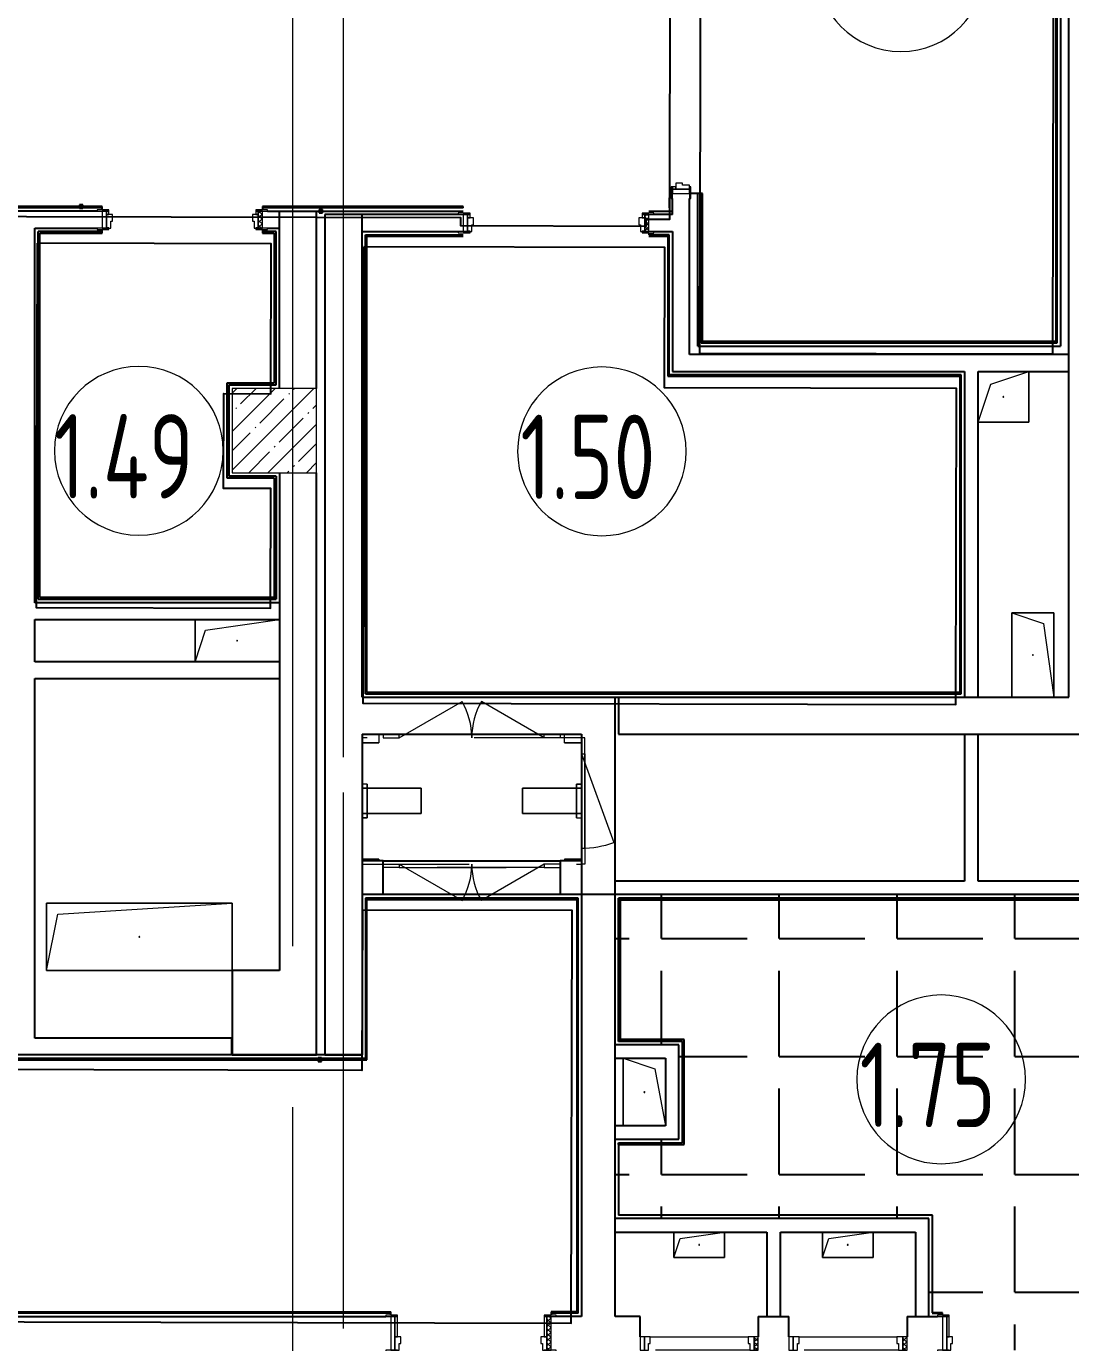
# Model space of a CAD drawing. Header units: millimetres. Extents: x -625 to 415037, y -3642 to 102118.
# Drawn here: x 83045 to 89235, y 13309 to 21109 of the extents above; entities that cross this region are included whole.
import ezdxf

# ---------------------------------------------------------------- set-up
doc = ezdxf.new("R2010")
doc.units = ezdxf.units.MM
for name, pattern in [('Осевая', [6350, 1270, -952.5, 3175, -952.5]), ('Снесенные', [1428.75, 952.5, -476.25]), ('Штрих', [1270, 635, -635])]:
    doc.linetypes.add(name, pattern=pattern)
doc.layers.add('1) плитка  КР1', color=40, linetype='Continuous')
for name, color, linetype, lineweight in [('A-AREA-IDEN', 7, 'Continuous', 9), ('A-DOOR-FRAM-2', 7, 'Continuous', 5), ('A-GENM', 7, 'Continuous', 9), ('A-GENM-2', 7, 'Штрих', 5), ('M-EQPM-3', 7, 'Снесенные', 5), ('S-COLS-1', 7, 'Continuous', 5), ('Оси', 7, 'Continuous', 9), ('Оси-2', 7, 'Осевая', 9)]:
    doc.layers.add(name, color=color, linetype=linetype, lineweight=lineweight)
doc.layers.add('A-DOOR-FRAM-1', color=7, linetype='Continuous', lineweight=5, true_color=0xc0c0c0)
doc.layers.add('M-EQPM-2', color=7, linetype='Штрих', lineweight=5, true_color=0xb2b2b2)
doc.styles.add('СПДС', font='ГОСТ тип А.ttf', dxfattribs={"width": 0.9})
pattern_1 = [(45, (-296.384, 164.685), (-14.1421, 14.1421), []), (135, (-296.384, 164.685), (-14.1421, -14.1421), [])]

# ---------------------------------------------------------------- blocks, each defined once
blk = doc.blocks.new('110_Дверь_СКБ_1Ст_Внутренняя1 - Д-11а _огнестойкость EI 15_-32666892-Объем проектирования 1 этажа')
at = {"layer": 'A-DOOR-FRAM-2'}
h = blk.add_hatch(dxfattribs=at)
h.set_pattern_fill('FP_45', color=256, style=0, pattern_type=2)
h.set_pattern_definition([(45, (-371.384, 114.685), (-14.1421, 14.1421), []), (135, (-371.384, 114.685), (-14.1421, -14.1421), [])])
h.paths.add_polyline_path([(-537.5, 50), (-537.5, -50), (-512.5, -50), (-512.5, 50)])
at = {"layer": 'A-DOOR-FRAM-1'}
for p, q in [((-497.5, 58), (-567.5, 58)), ((-567.5, 58), (-567.5, 50)), ((-567.5, 50), (-497.5, 50)), ((-512.5, 50), (-537.5, 50)), ((-537.5, 50), (-537.5, -50)), ((-487.5, 50), (-512.5, 50)), ((-512.5, 50), (-512.5, -30)), ((-512.5, -50), (-512.5, 50)), ((-497.5, 50), (-512.5, 50)), ((-512.5, 50), (-512.5, 49)), ((-512.5, 49), (-497.5, 49)), ((-497.5, 50), (-497.5, 58)), ((-497.5, 49), (-497.5, 50)), ((-487.5, 10), (-487.5, 50)), ((-477.5, 10), (-487.5, 10)), ((-477.5, -30), (-477.5, 10)), ((512.5, 10), (502.5, 10)), ((502.5, 10), (502.5, -30)), ((512.5, 50), (512.5, 10)), ((537.5, 50), (512.5, 50)), ((592.5, 58), (522.5, 58)), ((522.5, 58), (522.5, 50)), ((537.5, 50), (522.5, 50)), ((522.5, 50), (522.5, 49)), ((522.5, 50), (592.5, 50)), ((522.5, 49), (537.5, 49)), ((537.5, -30), (537.5, 50)), ((562.5, 50), (537.5, 50)), ((537.5, 50), (537.5, -50)), ((537.5, 49), (537.5, 50)), ((562.5, -50), (562.5, 50)), ((592.5, 50), (592.5, 58)), ((-497.5, -50), (-567.5, -50)), ((-567.5, -50), (-567.5, -58)), ((-567.5, -58), (-497.5, -58)), ((-537.5, -50), (-512.5, -50)), ((-512.5, -30), (-477.5, -30)), ((-497.5, -30), (-512.5, -30)), ((-512.5, -30), (-512.5, -50)), ((-512.5, -50), (-497.5, -50)), ((-497.5, -50), (-497.5, -30)), ((-497.5, -58), (-497.5, -50)), ((502.5, -30), (537.5, -30)), ((537.5, -30), (522.5, -30)), ((522.5, -30), (522.5, -50)), ((522.5, -50), (537.5, -50)), ((592.5, -50), (522.5, -50)), ((522.5, -50), (522.5, -58)), ((522.5, -58), (592.5, -58)), ((537.5, -50), (537.5, -30)), ((537.5, -50), (562.5, -50)), ((592.5, -58), (592.5, -50))]:
    blk.add_line(p, q, dxfattribs=at)
blk = doc.blocks.new('110_Дверь_СКБ_2Ст - Д-10а_ СОШ_Дв_1450x2100h_Горячий цех-25784455-Объем проектирования 1 этажа')
at = {"layer": 'A-DOOR-FRAM-2'}
h = blk.add_hatch(dxfattribs=at)
h.set_pattern_fill('FP_57', color=256, style=0, pattern_type=2)
h.set_pattern_definition([(45, (-521.384, 114.685), (-14.1421, 14.1421), []), (135, (-521.384, 114.685), (-14.1421, -14.1421), [])])
h.paths.add_polyline_path([(-662.5, -50), (-662.5, 50), (-687.5, 50), (-687.5, -50)])
at = {"layer": 'A-DOOR-FRAM-1'}
for p, q in [((-647.5, 58), (-717.5, 58)), ((-717.5, 58), (-717.5, 50)), ((-717.5, 50), (-647.5, 50)), ((-662.5, 50), (-687.5, 50)), ((-687.5, 50), (-687.5, -50)), ((-637.5, 50), (-662.5, 50)), ((-662.5, 50), (-662.5, -30)), ((-662.5, -50), (-662.5, 50)), ((-647.5, 50), (-647.5, 58)), ((-637.5, 10), (-637.5, 50)), ((-627.5, 10), (-637.5, 10)), ((-627.5, -30), (-627.5, 10)), ((662.5, 10), (652.5, 10)), ((652.5, 10), (652.5, -30)), ((662.5, 50), (662.5, 10)), ((687.5, 50), (662.5, 50)), ((742.5, 58), (672.5, 58)), ((672.5, 58), (672.5, 50)), ((672.5, 50), (742.5, 50)), ((687.5, -30), (687.5, 50)), ((712.5, 50), (687.5, 50)), ((687.5, 50), (687.5, -50)), ((712.5, -50), (712.5, 50)), ((742.5, 50), (742.5, 58)), ((-647.5, -50), (-717.5, -50)), ((-717.5, -50), (-717.5, -58)), ((-717.5, -58), (-647.5, -58)), ((-687.5, -50), (-662.5, -50)), ((-662.5, -30), (-627.5, -30)), ((-647.5, -30), (-662.5, -30)), ((-662.5, -30), (-662.5, -50)), ((-662.5, -50), (-647.5, -50)), ((-647.5, -50), (-647.5, -30)), ((-647.5, -58), (-647.5, -50)), ((652.5, -30), (687.5, -30)), ((687.5, -30), (672.5, -30)), ((672.5, -30), (672.5, -50)), ((672.5, -50), (687.5, -50)), ((742.5, -50), (672.5, -50)), ((672.5, -50), (672.5, -58)), ((672.5, -58), (742.5, -58)), ((687.5, -50), (687.5, -30)), ((687.5, -50), (712.5, -50)), ((742.5, -58), (742.5, -50))]:
    blk.add_line(p, q, dxfattribs=at)
blk = doc.blocks.new('110_Дверь_СКБ_1Ст_Внутренняя1 - Д-8 950x2100h_охрана-V70-Объем проектирования 1 этажа')
at = {"layer": 'A-DOOR-FRAM-2'}
h = blk.add_hatch(dxfattribs=at)
h.set_pattern_fill('FP_34', color=256, style=0, pattern_type=2)
h.set_pattern_definition(pattern_1)
h.paths.add_polyline_path([(-457.5, 100), (-462.5, 100), (-462.5, -100), (-437.5, -100), (-437.5, 100), (-451.6, 100)])
at = {"layer": 'A-DOOR-FRAM-1'}
for p, q in [((-422.5, 108), (-492.5, 108)), ((-492.5, 108), (-492.5, 100)), ((-492.5, 100), (-422.5, 100)), ((-437.5, 100), (-462.5, 100)), ((-462.5, 100), (-462.5, -100)), ((-412.5, 100), (-437.5, 100)), ((-437.5, 100), (-437.5, 20)), ((-437.5, -100), (-437.5, 100)), ((-422.5, 100), (-437.5, 100)), ((-437.5, 100), (-437.5, 99)), ((-437.5, 99), (-422.5, 99)), ((-422.5, 100), (-422.5, 108)), ((-422.5, 99), (-422.5, 100)), ((-412.5, 60), (-412.5, 100)), ((437.5, 100), (437.5, 60)), ((462.5, 100), (437.5, 100)), ((517.5, 108), (447.5, 108)), ((447.5, 108), (447.5, 100)), ((462.5, 100), (447.5, 100)), ((447.5, 100), (447.5, 99)), ((447.5, 100), (517.5, 100)), ((447.5, 99), (462.5, 99)), ((462.5, 20), (462.5, 100)), ((487.5, 100), (462.5, 100)), ((462.5, 100), (462.5, -100)), ((462.5, 99), (462.5, 100)), ((487.5, -100), (487.5, 100)), ((517.5, 100), (517.5, 108)), ((-437.5, 20), (-402.5, 20)), ((-422.5, 20), (-437.5, 20)), ((-437.5, 20), (-437.5, -100)), ((-422.5, -100), (-422.5, 20)), ((-402.5, 60), (-412.5, 60)), ((-402.5, 20), (-402.5, 60)), ((437.5, 60), (427.5, 60)), ((427.5, 60), (427.5, 20)), ((427.5, 20), (462.5, 20)), ((462.5, 20), (447.5, 20)), ((447.5, 20), (447.5, -100)), ((462.5, -100), (462.5, 20)), ((-422.5, -100), (-492.5, -100)), ((-492.5, -100), (-492.5, -108)), ((-492.5, -108), (-422.5, -108)), ((-462.5, -100), (-437.5, -100)), ((-437.5, -100), (-422.5, -100)), ((-422.5, -108), (-422.5, -100)), ((447.5, -100), (462.5, -100)), ((517.5, -100), (447.5, -100)), ((447.5, -100), (447.5, -108)), ((447.5, -108), (517.5, -108)), ((462.5, -100), (487.5, -100)), ((517.5, -108), (517.5, -100))]:
    blk.add_line(p, q, dxfattribs=at)
blk = doc.blocks.new('110_Дверь_СКБ_1Ст_Внутренняя1 - Д-8 950x2100h_охрана-V22-Объем проектирования 1 этажа')
at = {"layer": 'A-DOOR-FRAM-2'}
h = blk.add_hatch(dxfattribs=at)
h.set_pattern_fill('FP_34', color=256, style=0, pattern_type=2)
h.set_pattern_definition(pattern_1)
h.paths.add_polyline_path([(-437.5, 100), (-462.5, 100), (-462.5, -100), (-437.5, -100), (-437.5, 16.5)])
at = {"layer": 'A-DOOR-FRAM-1'}
for p, q in [((-422.5, 108), (-492.5, 108)), ((-492.5, 108), (-492.5, 100)), ((-492.5, 100), (-422.5, 100)), ((-437.5, 100), (-462.5, 100)), ((-462.5, 100), (-462.5, -100)), ((-412.5, 100), (-437.5, 100)), ((-437.5, 100), (-437.5, 20)), ((-437.5, -100), (-437.5, 100)), ((-422.5, 100), (-437.5, 100)), ((-437.5, 100), (-437.5, 99)), ((-437.5, 99), (-422.5, 99)), ((-422.5, 100), (-422.5, 108)), ((-422.5, 99), (-422.5, 100)), ((-412.5, 60), (-412.5, 100)), ((437.5, 100), (437.5, 60)), ((462.5, 100), (437.5, 100)), ((517.5, 108), (447.5, 108)), ((447.5, 108), (447.5, 100)), ((462.5, 100), (447.5, 100)), ((447.5, 100), (447.5, 99)), ((447.5, 100), (517.5, 100)), ((447.5, 99), (462.5, 99)), ((462.5, 20), (462.5, 100)), ((487.5, 100), (462.5, 100)), ((462.5, 100), (462.5, -100)), ((462.5, 99), (462.5, 100)), ((487.5, -100), (487.5, 100)), ((517.5, 100), (517.5, 108)), ((-437.5, 20), (-402.5, 20)), ((-422.5, 20), (-437.5, 20)), ((-437.5, 20), (-437.5, -100)), ((-422.5, -100), (-422.5, 20)), ((-402.5, 60), (-412.5, 60)), ((-402.5, 20), (-402.5, 60)), ((437.5, 60), (427.5, 60)), ((427.5, 60), (427.5, 20)), ((427.5, 20), (462.5, 20)), ((462.5, 20), (447.5, 20)), ((447.5, 20), (447.5, -100)), ((462.5, -100), (462.5, 20)), ((-422.5, -100), (-492.5, -100)), ((-492.5, -100), (-492.5, -108)), ((-492.5, -108), (-422.5, -108)), ((-462.5, -100), (-437.5, -100)), ((-437.5, -100), (-422.5, -100)), ((-422.5, -108), (-422.5, -100)), ((447.5, -100), (462.5, -100)), ((517.5, -100), (447.5, -100)), ((447.5, -100), (447.5, -108)), ((447.5, -108), (517.5, -108)), ((462.5, -100), (487.5, -100)), ((517.5, -108), (517.5, -100))]:
    blk.add_line(p, q, dxfattribs=at)
blk = doc.blocks.new('110_Дверь_СКБ_1Ст_Внутренняя1 - Д-7_п__950x2100h_Туалет-V79-Объем проектирования 1 этажа')
at = {"layer": 'A-DOOR-FRAM-2'}
h = blk.add_hatch(dxfattribs=at)
h.set_pattern_fill('FP_49', color=256, style=0, pattern_type=2)
h.set_pattern_definition([(45, (-296.384, 114.685), (-14.1421, 14.1421), []), (135, (-296.384, 114.685), (-14.1421, -14.1421), [])])
h.paths.add_polyline_path([(-462.5, 50), (-462.5, -50), (-437.5, -50), (-437.5, 50), (-455.9, 50)])
at = {"layer": 'A-DOOR-FRAM-1'}
for p, q in [((-422.5, 58), (-492.5, 58)), ((-492.5, 58), (-492.5, 50)), ((-492.5, 50), (-422.5, 50)), ((-437.5, 50), (-462.5, 50)), ((-462.5, 50), (-462.5, -50)), ((-412.5, 50), (-437.5, 50)), ((-437.5, 50), (-437.5, -30)), ((-437.5, -50), (-437.5, 50)), ((-422.5, 50), (-437.5, 50)), ((-437.5, 50), (-437.5, 49)), ((-437.5, 49), (-422.5, 49)), ((-422.5, 50), (-422.5, 58)), ((-422.5, 49), (-422.5, 50)), ((-412.5, 10), (-412.5, 50)), ((-402.5, 10), (-412.5, 10)), ((-402.5, -30), (-402.5, 10)), ((437.5, 10), (427.5, 10)), ((427.5, 10), (427.5, -30)), ((437.5, 50), (437.5, 10)), ((462.5, 50), (437.5, 50)), ((517.5, 58), (447.5, 58)), ((447.5, 58), (447.5, 50)), ((462.5, 50), (447.5, 50)), ((447.5, 50), (447.5, 49)), ((447.5, 50), (517.5, 50)), ((447.5, 49), (462.5, 49)), ((462.5, -30), (462.5, 50)), ((487.5, 50), (462.5, 50)), ((462.5, 50), (462.5, -50)), ((462.5, 49), (462.5, 50)), ((487.5, -50), (487.5, 50)), ((517.5, 50), (517.5, 58)), ((-422.5, -50), (-492.5, -50)), ((-492.5, -50), (-492.5, -58)), ((-492.5, -58), (-422.5, -58)), ((-462.5, -50), (-437.5, -50)), ((-437.5, -30), (-402.5, -30)), ((-422.5, -30), (-437.5, -30)), ((-437.5, -30), (-437.5, -50)), ((-437.5, -50), (-422.5, -50)), ((-422.5, -50), (-422.5, -30)), ((-422.5, -58), (-422.5, -50)), ((427.5, -30), (462.5, -30)), ((462.5, -30), (447.5, -30)), ((447.5, -30), (447.5, -50)), ((447.5, -50), (462.5, -50)), ((517.5, -50), (447.5, -50)), ((447.5, -50), (447.5, -58)), ((447.5, -58), (517.5, -58)), ((462.5, -50), (462.5, -30)), ((462.5, -50), (487.5, -50)), ((517.5, -58), (517.5, -50))]:
    blk.add_line(p, q, dxfattribs=at)
blk = doc.blocks.new('160_Подъемник - 160_Подъемник-23521422-Объем проектирования 1 этажа')
at = {"layer": 'A-GENM'}
for p, q in [((220, 0), (592.4, 215)), ((220, 0), (592.4, 215)), ((220, 0), (592.4, 215)), ((1080, 0), (707.6, 215)), ((1080, 0), (707.6, 215)), ((1080, 0), (707.6, 215)), ((-20, -95), (-20, 0)), ((-20, 0), (0, 0)), ((0, 0), (0, -95)), ((220, 20), (125, 20)), ((125, 20), (125, 0)), ((220, 20), (125, 20)), ((125, 20), (125, 0)), ((220, 20), (125, 20)), ((125, 20), (125, 0)), ((220, 0), (220, 20)), ((220, 0), (220, 20)), ((220, 0), (220, 20)), ((1080, 0), (1080, 20)), ((1080, 20), (1175, 20)), ((1080, 0), (1080, 20)), ((1080, 20), (1175, 20)), ((1080, 0), (1080, 20)), ((1080, 20), (1175, 20)), ((1175, 20), (1175, 0)), ((1175, 20), (1175, 0)), ((1175, 20), (1175, 0)), ((125, 0), (220, 0)), ((125, 0), (220, 0)), ((125, 0), (220, 0)), ((1175, 0), (1080, 0)), ((1175, 0), (1080, 0)), ((1175, 0), (1080, 0)), ((0, -655), (-191.5, -128.8)), ((0, -95), (-20, -95)), ((0, -655), (-20, -655)), ((-20, -655), (-20, -750)), ((0, -750), (0, -655)), ((-20, -750), (0, -750)), ((125, -770), (125, -750)), ((125, -750), (220, -750)), ((125, -770), (125, -750)), ((125, -750), (220, -750)), ((125, -770), (125, -750)), ((125, -750), (220, -750)), ((220, -770), (125, -770)), ((220, -770), (125, -770)), ((220, -770), (125, -770)), ((220, -750), (220, -770)), ((220, -750), (592.4, -965)), ((220, -750), (220, -770)), ((220, -750), (592.4, -965)), ((220, -750), (220, -770)), ((220, -750), (592.4, -965)), ((1080, -750), (707.6, -965)), ((1080, -750), (707.6, -965)), ((1080, -750), (707.6, -965)), ((1080, -750), (1080, -770)), ((1175, -750), (1080, -750)), ((1080, -750), (1080, -770)), ((1175, -750), (1080, -750)), ((1080, -750), (1080, -770)), ((1175, -750), (1080, -750)), ((1080, -770), (1175, -770)), ((1080, -770), (1175, -770)), ((1080, -770), (1175, -770)), ((1175, -770), (1175, -750)), ((1175, -770), (1175, -750)), ((1175, -770), (1175, -750))]:
    blk.add_line(p, q, dxfattribs=at)
for centre, radius, start, end in [((220, 0), 430, 0, 30), ((220, 0), 430, 0, 30), ((220, 0), 430, 0, 30), ((1080, 0), 430, 150, 180), ((1080, 0), 430, 150, 180), ((1080, 0), 430, 150, 180), ((0, -655), 560, 90, 110), ((220, -750), 430, 330, 0), ((220, -750), 430, 330, 0), ((220, -750), 430, 330, 0), ((1080, -750), 430, 180, 210), ((1080, -750), 430, 180, 210), ((1080, -750), 430, 180, 210)]:
    blk.add_arc(centre, radius, start, end, dxfattribs=at)
at = {"layer": 'A-GENM-2'}
for p, q in [((1080, 20), (220, 20)), ((220, 20), (1080, 20)), ((1080, 20), (220, 20)), ((220, 20), (1080, 20)), ((1080, 20), (220, 20)), ((220, 20), (1080, 20)), ((-20, -95), (-20, -655)), ((-20, -655), (-20, -95)), ((220, -770), (792, -770)), ((1080, -770), (220, -770)), ((220, -770), (1080, -770)), ((1080, -770), (220, -770)), ((220, -770), (1080, -770)), ((1080, -770), (508, -770))]:
    blk.add_line(p, q, dxfattribs=at)
at = {"layer": 'M-EQPM-2'}
for p, q in [((1300, 0), (0, 0)), ((0, 0), (0, -750)), ((1300, -750), (1300, 0)), ((0, -750), (1300, -750))]:
    blk.add_line(p, q, dxfattribs=at)
blk = doc.blocks.new('Закладная деталь приямка - 350_150-20924309-Объем проектирования 1 этажа')
at = {"layer": 'M-EQPM-3'}
for p, q in [((-145, 75), (-175, 75)), ((-175, 75), (-145, 75)), ((25, 75), (-145, 75)), ((-145, 75), (25, 75)), ((175, 75), (25, 75)), ((25, 75), (175, 75)), ((175, -75), (175, 75)), ((175, 75), (175, -75)), ((-175, -75), (-145, -75)), ((-145, -75), (-175, -75)), ((-145, -75), (25, -75)), ((25, -75), (-145, -75)), ((25, -75), (175, -75)), ((175, -75), (25, -75))]:
    blk.add_line(p, q, dxfattribs=at)
blk = doc.blocks.new('Закладная деталь приямка - 350_150-V98-Объем проектирования 1 этажа')
at = {"layer": 'M-EQPM-3'}
for p, q in [((-25, 75), (-175, 75)), ((-175, 75), (-175, -75)), ((-175, -75), (-175, 75)), ((-175, 75), (-150.5, 75)), ((-149.3, 75), (-25, 75)), ((145, 75), (-25, 75)), ((-25, 75), (145, 75)), ((175, 75), (145, 75)), ((145, 75), (175, 75)), ((-175, -75), (-25, -75)), ((-25, -75), (-175, -75)), ((-25, -75), (145, -75)), ((145, -75), (-25, -75)), ((145, -75), (175, -75)), ((175, -75), (145, -75))]:
    blk.add_line(p, q, dxfattribs=at)
blk = doc.blocks.new('Закладная деталь приямка - 150_100-20924311-Объем проектирования 1 этажа')
at = {"layer": 'M-EQPM-3'}
for p, q in [((85070, 16310), (84970, 16310)), ((84970, 16310), (85070, 16310)), ((85070, 16300), (85070, 16310)), ((85070, 16310), (85070, 16300))]:
    blk.add_line(p, q, dxfattribs=at)
blk = doc.blocks.new('Закладная деталь приямка - 150_100-V99-Объем проектирования 1 этажа')
at = {"layer": 'M-EQPM-3'}
for p, q in [((86270, 16310), (86170, 16310)), ((86170, 16310), (86270, 16310)), ((86170, 16310), (86170, 16300)), ((86170, 16310), (86170, 16300))]:
    blk.add_line(p, q, dxfattribs=at)
blk = doc.blocks.new('Закладная деталь приямка - 150_100-V100-Объем проектирования 1 этажа')
at = {"layer": 'M-EQPM-3'}
for p, q in [((86170, 17000), (86170, 17050)), ((86170, 17000), (86170, 17050)), ((86270, 17000), (86170, 17000)), ((86170, 17000), (86270, 17000))]:
    blk.add_line(p, q, dxfattribs=at)
blk = doc.blocks.new('Закладная деталь приямка - 150_100-V101-Объем проектирования 1 этажа')
at = {"layer": 'M-EQPM-3'}
for p, q in [((85070, 17050), (85070, 17000)), ((85070, 17050), (85070, 17000)), ((84970, 17000), (85070, 17000)), ((85070, 17000), (84970, 17000))]:
    blk.add_line(p, q, dxfattribs=at)
blk = doc.blocks.new('Закладная деталь приямка - 200_100-20924312-Объем проектирования 1 этажа')
at = {"layer": 'M-EQPM-3'}
for p, q in [((86240, 16755), (86240, 16555)), ((86240, 16555), (86240, 16755)), ((86270, 16755), (86240, 16755)), ((86240, 16755), (86270, 16755)), ((86240, 16555), (86270, 16555)), ((86240, 16555), (86270, 16555))]:
    blk.add_line(p, q, dxfattribs=at)
blk = doc.blocks.new('Закладная деталь приямка - 200_100-V102-Объем проектирования 1 этажа')
at = {"layer": 'M-EQPM-3'}
for p, q in [((85000, 16755), (84970, 16755)), ((85000, 16755), (84970, 16755)), ((85000, 16555), (85000, 16755)), ((85000, 16755), (85000, 16555)), ((84970, 16555), (85000, 16555)), ((85000, 16555), (84970, 16555))]:
    blk.add_line(p, q, dxfattribs=at)
blk = doc.blocks.new('GM_Отверстие прямоугольное _в плите_ - Отверстие-V123-Объем проектирования 1 этажа')
at = {"layer": 'A-GENM'}
for p, q in [((-250, -125), (-250, 125)), ((-250, 125), (-250, -125)), ((-187.5, 62.5), (250, 125)), ((-250, -125), (-187.5, 62.5))]:
    blk.add_line(p, q, dxfattribs=at)
for start, end in [(360, 180), (180, 360)]:
    blk.add_arc((0, 0), 2.5, start, end, dxfattribs=at)
blk = doc.blocks.new('GM_Отверстие прямоугольное _в плите_ - Отверстие-V125-Объем проектирования 1 этажа')
at = {"layer": 'A-GENM'}
for p, q in [((-250, -125), (-250, 125)), ((-250, 125), (250, 125)), ((250, 125), (-250, 125)), ((-250, 125), (-250, -125)), ((-187.5, 62.5), (250, 125)), ((-250, -125), (-187.5, 62.5)), ((250, -125), (-250, -125)), ((-250, -125), (250, -125))]:
    blk.add_line(p, q, dxfattribs=at)
for start, end in [(360, 180), (180, 360)]:
    blk.add_arc((0, 0), 2.5, start, end, dxfattribs=at)
blk = doc.blocks.new('GM_Отверстие прямоугольное _в плите_ - Отверстие-V126-Объем проектирования 1 этажа')
at = {"layer": 'A-GENM'}
for p, q in [((-137.5, 62.5), (200, 125)), ((-200, -125), (-137.5, 62.5)), ((200, -125), (-200, -125)), ((-200, -125), (200, -125))]:
    blk.add_line(p, q, dxfattribs=at)
for start, end in [(360, 180), (180, 360)]:
    blk.add_arc((0, 0), 2.5, start, end, dxfattribs=at)
blk = doc.blocks.new('110_Дверь_СКБ_1Ст - д-18 700x2100h_Технический шкаф ЭОМ и СС-23257539-Объем проектирования 1 этажа')
at = {"layer": 'A-DOOR-FRAM-2'}
h = blk.add_hatch(dxfattribs=at)
h.set_pattern_fill('FP_122', color=256, style=0, pattern_type=2)
h.set_pattern_definition([(45, (-171.384, 164.685), (-14.1421, 14.1421), []), (135, (-171.384, 164.685), (-14.1421, -14.1421), [])])
h.paths.add_polyline_path([(-337.5, 100), (-337.5, 20), (-312.5, 20), (-312.5, 100)])
at = {"layer": 'A-DOOR-FRAM-1'}
for p, q in [((-312.5, 100), (-337.5, 100)), ((-337.5, 100), (-337.5, 20)), ((-287.5, 100), (-312.5, 100)), ((-312.5, 100), (-312.5, 20)), ((-312.5, 20), (-312.5, 100)), ((-287.5, 60), (-287.5, 100)), ((-287.5, 100), (272.5, 100)), ((312.5, 100), (312.5, 60)), ((337.5, 100), (312.5, 100)), ((337.5, 20), (337.5, 100)), ((362.5, 100), (337.5, 100)), ((337.5, 100), (337.5, 20)), ((362.5, 20), (362.5, 100)), ((-337.5, 20), (-312.5, 20)), ((-312.5, 20), (-277.5, 20)), ((-277.5, 60), (-287.5, 60)), ((-277.5, 20), (-277.5, 60)), ((302.5, 20), (-277.5, 20)), ((312.5, 60), (302.5, 60)), ((302.5, 60), (302.5, 20)), ((302.5, 20), (337.5, 20)), ((337.5, 20), (362.5, 20))]:
    blk.add_line(p, q, dxfattribs=at)
blk = doc.blocks.new('GM_Отверстие прямоугольное _в плите_ - Отверстие-21620300-Объем проектирования 1 этажа')
at = {"layer": 'A-GENM'}
for p, q in [((-150, -75), (-150, 75)), ((-150, 75), (-150, -75)), ((-150, -75), (-112.5, 37.5)), ((-112.5, 37.5), (150, 75)), ((150, 75), (150, -75)), ((150, -75), (150, 75)), ((150, -75), (-150, -75)), ((-150, -75), (150, -75))]:
    blk.add_line(p, q, dxfattribs=at)
for start, end in [(360, 180), (180, 360)]:
    blk.add_arc((0, 0), 2.5, start, end, dxfattribs=at)
blk = doc.blocks.new('BSC_Колонна _Прямоугольная - 500х500-V135-Объем проектирования 1 этажа')
at = {"layer": 'S-COLS-1'}
h = blk.add_hatch(dxfattribs=at)
h.set_pattern_fill('FP_137', color=256, style=0, pattern_type=2)
h.set_pattern_definition([(45, (-84450, -18850), (-114.04925, 114.04925), []), (45, (-84335.95, -18850), (-114.04925, 114.04925), [201.613, -40.323, 6.706, -33.617])])
h.paths.add_polyline_path([(-250, -250), (250, -250), (250, 250), (-250, 250), (-250, 222.4)])
for p, q in [((250, 250), (-250, 250)), ((-250, 250), (-250, -250)), ((250, -250), (250, 250)), ((-250, -250), (250, -250))]:
    blk.add_line(p, q, dxfattribs=at)
blk = doc.blocks.new('GM_Отверстие прямоугольное _в плите_ - Отверстие-21958544-Объем проектирования 1 этажа')
at = {"layer": 'A-GENM'}
for p, q in [((-550, -200), (-550, 200)), ((-550, 200), (550, 200)), ((550, 200), (-550, 200)), ((-550, 200), (-550, -200)), ((-483.3, 133.3), (550, 200)), ((550, 200), (550, -200)), ((550, -200), (550, 200)), ((-550, -200), (-483.3, 133.3)), ((550, -200), (-550, -200)), ((-550, -200), (550, -200))]:
    blk.add_line(p, q, dxfattribs=at)
for start, end in [(360, 180), (180, 360)]:
    blk.add_arc((0, 0), 2.5, start, end, dxfattribs=at)
blk = doc.blocks.new('GM_Отверстие прямоугольное _в плите_ - Отверстие-21958654-Объем проектирования 1 этажа')
at = {"layer": 'A-GENM'}
for p, q in [((-75, 75), (150, 150)), ((150, 150), (150, -150)), ((150, -150), (150, 150)), ((-150, -150), (-75, 75)), ((150, -150), (-150, -150)), ((-150, -150), (150, -150))]:
    blk.add_line(p, q, dxfattribs=at)
for start, end in [(360, 180), (180, 360)]:
    blk.add_arc((0, 0), 2.5, start, end, dxfattribs=at)
blk = doc.blocks.new('Марка_Помещения - Номер-25198446-Объем проектирования 1 этажа')
at = {"layer": 'A-AREA-IDEN'}
for start, end in [(360, 180), (180, 360)]:
    blk.add_arc((0, 0), 2.5, start, end, dxfattribs=at)

msp = doc.modelspace()

# ---------------------------------------------------------------- hatches: boundary and pattern name
at = {"layer": '1) плитка  КР1'}
h = msp.add_hatch(dxfattribs=at)
h.set_pattern_fill('ANGLE', color=256, scale=100)
h.set_pattern_definition([(0, (205553.1, 26879), (0, 698.5), [508, -190.5]), (90, (205553.1, 26879), (-698.5, 4e-14), [508, -190.5])])
h.paths.add_polyline_path([(89583.7, 15932.9), (86565.7, 15932.9), (86565.7, 15104.9), (86944.1, 15104.9), (86944.1, 14482.9), (86555.7, 14482.9), (86555.7, 14064.9), (88415.7, 14064.9), (88415.7, 13484.9), (88474.7, 13484.9), (88474.7, 13483.9), (88474.7, 13471.9), (88514.7, 13471.9), (88514.7, 13463.9), (88514.7, 13343.9), (88534.7, 13343.9), (88534.7, 13303.9), (88524.7, 13303.9), (88524.7, 13263.9), (89374.7, 13263.9), (89374.7, 13303.9), (89364.7, 13303.9), (89364.7, 13343.9), (89384.7, 13343.9), (89384.7, 13463.9), (89384.7, 13471.9), (89424.7, 13471.9), (89424.7, 13483.9), (89614.7, 13483.9), (89614.7, 15963.9), (86534.7, 15963.9), (86534.7, 15073.9), (86913.1, 15073.9), (86913.1, 14513.9), (86534.7, 14513.9), (86534.7, 14043.9), (88394.7, 14043.9), (88394.7, 13463.9), (88444.7, 13463.9), (88444.7, 13471.9), (88474.7, 13471.9), (88474.7, 13483.9), (88415.7, 13483.9), (88415.7, 14064.9), (86555.7, 14064.9), (86554.7, 14063.9), (86555.7, 14063.9), (86555.7, 14482.9), (86554.7, 14482.9), (86554.7, 14493.9), (86933.1, 14493.9), (86933.1, 15093.9), (86554.7, 15093.9), (86554.7, 15943.9), (89594.7, 15943.9), (89594.7, 15932.9), (89594.7, 13504.9), (89583.7, 13504.9)])

# ---------------------------------------------------------------- linework, layer by layer
for p, q in [((89224.7, 17133.9), (89224.7, 22976.4)), ((89146.7, 22885.9), (89146.7, 19241.9)), ((89154.7, 19233.9), (89154.7, 22893.9)), ((89174.7, 22913.9), (89174.7, 19213.9)), ((83380.2, 20051.9), (83360.2, 20051.9)), ((83360.2, 20051.9), (83360.2, 20031.9)), ((83380.2, 20031.9), (83380.2, 20051.9)), ((86854.7, 20093.9), (86854.7, 20033.9)), ((86866.7, 20093.9), (86854.7, 20093.9)), ((86874.7, 19993.9), (86874.7, 20088.9)), ((86974.7, 19163.9), (86974.7, 20088.9)), ((87024.7, 20118.9), (86982.7, 20118.9)), ((87052.7, 20118.9), (87024.7, 20118.9)), ((87024.7, 19213.9), (87024.7, 20118.9)), ((87044.7, 19233.9), (87044.7, 20118.9)), ((87052.7, 19233.9), (87052.7, 20118.9)), ((83494.7, 20041.9), (82894.7, 20041.9)), ((83494.7, 20033.9), (82894.7, 20033.9)), ((83464.7, 20013.9), (82924.7, 20013.9)), ((83360.2, 20031.9), (83380.2, 20031.9)), ((83494.7, 20033.9), (83494.7, 20041.9)), ((83494.7, 20021.9), (83494.7, 20033.9)), ((85634.7, 20041.9), (84444.7, 20041.9)), ((84444.7, 20041.9), (84444.7, 20033.9)), ((85634.7, 20033.9), (84444.7, 20033.9)), ((84444.7, 20033.9), (84444.7, 20021.9)), ((84474.7, 20013.9), (85634.7, 20013.9)), ((84544.7, 18963.9), (84544.7, 20013.9)), ((84764.7, 18963.9), (84764.7, 20013.9)), ((84780.7, 20023.9), (84780.7, 20003.9)), ((84800.7, 20023.9), (84780.7, 20023.9)), ((84780.7, 20003.9), (84800.7, 20003.9)), ((84800.7, 20003.9), (84800.7, 20023.9)), ((85604.7, 19993.9), (84814.7, 19993.9)), ((84814.7, 19993.9), (84814.7, 15013.9)), ((85034.7, 17133.9), (85034.7, 19993.9)), ((85634.7, 20033.9), (85634.7, 20041.9)), ((86734.7, 20013.9), (86874.7, 20013.9)), ((86874.7, 19993.9), (86764.7, 19993.9)), ((83094.7, 19913.9), (83464.7, 19913.9)), ((83094.7, 17693.9), (83094.7, 19913.9)), ((83114.7, 17713.9), (83114.7, 19893.9)), ((83494.7, 19893.9), (83114.7, 19893.9)), ((83494.7, 19893.9), (83494.7, 19905.9)), ((83494.7, 19882.9), (83494.7, 19893.9)), ((84444.7, 19905.9), (84444.7, 19893.9)), ((84444.7, 19893.9), (84444.7, 19882.9)), ((84524.7, 19893.9), (84444.7, 19893.9)), ((84474.7, 19913.9), (84544.7, 19913.9)), ((84524.7, 18983.9), (84524.7, 19893.9)), ((85034.7, 19893.9), (85604.7, 19893.9)), ((86764.7, 19893.9), (86874.7, 19893.9)), ((86874.7, 19893.9), (86874.7, 19063.9)), ((83125.7, 17724.9), (83125.7, 19882.9)), ((83125.7, 19882.9), (83494.7, 19882.9)), ((84444.7, 19882.9), (84513.7, 19882.9)), ((84513.7, 19882.9), (84513.7, 18994.9)), ((85054.7, 17153.9), (85054.7, 19873.9)), ((85054.7, 19873.9), (85634.7, 19873.9)), ((85062.7, 17161.9), (85062.7, 19865.9)), ((85062.7, 19865.9), (85634.7, 19865.9)), ((86734.7, 19885.9), (86734.7, 19873.9)), ((86854.7, 19873.9), (86734.7, 19873.9)), ((86734.7, 19865.9), (86846.7, 19865.9)), ((86846.7, 19865.9), (86846.7, 19035.9)), ((86854.7, 19063.9), (86854.7, 19873.9)), ((87024.7, 19213.9), (89174.7, 19213.9)), ((87044.7, 19233.9), (87052.7, 19233.9)), ((89146.7, 19241.9), (87045.2, 19241.9)), ((87045.2, 19241.9), (87045.2, 19233.9)), ((87052.7, 19233.9), (89154.7, 19233.9)), ((89224.7, 19163.9), (86974.7, 19163.9)), ((86846.7, 19035.9), (88577.7, 19035.9)), ((86854.7, 19043.9), (86854.7, 19063.9)), ((88585.7, 19043.9), (86854.7, 19043.9)), ((86874.7, 19063.9), (88605.7, 19063.9)), ((88577.7, 19035.9), (88577.7, 17161.9)), ((88585.7, 17153.9), (88585.7, 19043.9)), ((88605.7, 19063.9), (88605.7, 17133.9)), ((88685.7, 19063.9), (89224.7, 19063.9)), ((88685.7, 17133.9), (88685.7, 19063.9)), ((84233.7, 18994.9), (84233.7, 18432.9)), ((84513.7, 18994.9), (84233.7, 18994.9)), ((84244.7, 18983.9), (84244.7, 18443.9)), ((84244.7, 18983.9), (84264.7, 18983.9)), ((84264.7, 18983.9), (84524.7, 18983.9)), ((84233.7, 18432.9), (84513.7, 18432.9)), ((84524.7, 18443.9), (84244.7, 18443.9)), ((84513.7, 18432.9), (84513.7, 17713.9)), ((84524.7, 18443.9), (84524.7, 17713.9)), ((84544.7, 18463.9), (84544.7, 15513.9)), ((84764.7, 15513.9), (84764.7, 18463.9)), ((83114.7, 17713.9), (84524.7, 17713.9)), ((84524.7, 17724.9), (83125.7, 17724.9)), ((84544.7, 17693.9), (83094.7, 17693.9)), ((83094.7, 17593.9), (84544.7, 17593.9)), ((83094.7, 17343.9), (83094.7, 17593.9)), ((84544.7, 17343.9), (83094.7, 17343.9)), ((83094.7, 17243.9), (84544.7, 17243.9)), ((83094.7, 15113.9), (83094.7, 17243.9)), ((88577.7, 17161.9), (85062.7, 17161.9)), ((85034.7, 17133.9), (89224.7, 17133.9)), ((85054.7, 17153.9), (88585.7, 17153.9)), ((86534.7, 13463.9), (86534.7, 17133.9)), ((86554.7, 17133.9), (86554.7, 16913.9)), ((85034.7, 16913.9), (86334.7, 16913.9)), ((85034.7, 16913.9), (85034.7, 15013.9)), ((86334.7, 16913.9), (86334.7, 13463.9)), ((86554.7, 16913.9), (90974.7, 16913.9)), ((88605.7, 16913.9), (88605.7, 16043.9)), ((88685.7, 16043.9), (88685.7, 16913.9)), ((85159.7, 16163.9), (85034.7, 16163.9)), ((85159.7, 15963.9), (85159.7, 16163.9)), ((85159.7, 16163.9), (86209.7, 16163.9)), ((86334.7, 16163.9), (86209.7, 16163.9)), ((86209.7, 16163.9), (86209.7, 15963.9)), ((88605.7, 16043.9), (86534.7, 16043.9)), ((89614.7, 16043.9), (88685.7, 16043.9)), ((89614.7, 15963.9), (85034.7, 15963.9)), ((86314.7, 15943.9), (85054.7, 15943.9)), ((85054.7, 15943.9), (85054.7, 14993.9)), ((85062.7, 15935.9), (86306.7, 15935.9)), ((85062.7, 14985.9), (85062.7, 15935.9)), ((86306.7, 15935.9), (86306.7, 13491.9)), ((86314.7, 13483.9), (86314.7, 15943.9)), ((86554.7, 15093.9), (86554.7, 15943.9)), ((89594.7, 15943.9), (86554.7, 15943.9)), ((86554.7, 15932.9), (89594.7, 15932.9)), ((86565.7, 15093.9), (86565.7, 15943.9)), ((84544.7, 15513.9), (84264.7, 15513.9)), ((84264.7, 15513.9), (84264.7, 15013.9)), ((84764.7, 15013.9), (84764.7, 15513.9)), ((84263.1, 15113.9), (83094.7, 15113.9)), ((84263.1, 15013.9), (84263.1, 15113.9)), ((86913.1, 15073.9), (86534.7, 15073.9)), ((86944.1, 15104.9), (86554.7, 15104.9)), ((86933.1, 15093.9), (86554.7, 15093.9)), ((86913.1, 14513.9), (86913.1, 15073.9)), ((86933.1, 14493.9), (86933.1, 15093.9)), ((86944.1, 14482.9), (86944.1, 15104.9)), ((81086.7, 14985.9), (85062.7, 14985.9)), ((81094.7, 14993.9), (85054.7, 14993.9)), ((85034.7, 15013.9), (81114.7, 15013.9)), ((84264.7, 15013.9), (84764.7, 15013.9)), ((84775.2, 14995.9), (84775.2, 14975.9)), ((84795.2, 14995.9), (84775.2, 14995.9)), ((84795.2, 14975.9), (84795.2, 14995.9)), ((84814.7, 15013.9), (85034.7, 15013.9)), ((86534.7, 14993.9), (86833.1, 14993.9)), ((86833.1, 14993.9), (86833.1, 14593.9)), ((84775.2, 14975.9), (84795.2, 14975.9)), ((86833.1, 14593.9), (86534.7, 14593.9)), ((86534.7, 14513.9), (86913.1, 14513.9)), ((86554.7, 14482.9), (86554.7, 14493.9)), ((86554.7, 14493.9), (86933.1, 14493.9)), ((86554.7, 14482.9), (86944.1, 14482.9)), ((86555.7, 14064.9), (86555.7, 14493.9)), ((88394.7, 14043.9), (86534.7, 14043.9)), ((86555.7, 14063.9), (86554.7, 14063.9)), ((88415.7, 14064.9), (86555.7, 14064.9)), ((88394.7, 13463.9), (88394.7, 14043.9)), ((88415.7, 13484.9), (88415.7, 14064.9)), ((86534.7, 13963.9), (87434.7, 13963.9)), ((87434.7, 13963.9), (87434.7, 13463.9)), ((87514.7, 13963.9), (88314.7, 13963.9)), ((87514.7, 13463.9), (87514.7, 13963.9)), ((88314.7, 13963.9), (88314.7, 13463.9)), ((66624.7, 13463.9), (85174.7, 13463.9)), ((70894.7, 13491.9), (85204.7, 13491.9)), ((85204.7, 13483.9), (70894.7, 13483.9)), ((85204.7, 13483.9), (85204.7, 13491.9)), ((85204.7, 13471.9), (85204.7, 13483.9)), ((86306.7, 13491.9), (86154.7, 13491.9)), ((86154.7, 13491.9), (86154.7, 13483.9)), ((86154.7, 13483.9), (86154.7, 13471.9)), ((86314.7, 13483.9), (86154.7, 13483.9)), ((86334.7, 13463.9), (86184.7, 13463.9)), ((86683.1, 13463.9), (86534.7, 13463.9)), ((86683.1, 13343.9), (86683.1, 13463.9)), ((87383.1, 13463.9), (87383.1, 13343.9)), ((87383.1, 13463.9), (87564.7, 13463.9)), ((87564.7, 13343.9), (87564.7, 13463.9)), ((88264.7, 13463.9), (88264.7, 13343.9)), ((88264.7, 13463.9), (88394.7, 13463.9)), ((88394.7, 13463.9), (88444.7, 13463.9)), ((88414.7, 13483.9), (88474.7, 13483.9)), ((88474.7, 13484.9), (88415.7, 13484.9)), ((88474.7, 13483.9), (88474.7, 13484.9)), ((88474.7, 13471.9), (88474.7, 13483.9))]:
    msp.add_line(p, q)
at = {"flags": 128}
for points in [[(87034.2, 19173.2), (89128.2, 19168.3), (89136.8, 22812.3), (88756.8, 22813.2), (88757.5, 23143.2), (87043.6, 23147.2)], [(83108.7, 19823.4), (83103.7, 17665.4), (84491.7, 17662.2), (84493.3, 18370.2), (84213.3, 18370.8), (84214.7, 18932.8), (84494.7, 18932.2), (84496.7, 19820.2)], [(85045.7, 19801.9), (85039.3, 17097.9), (88554.3, 17089.6), (88558.7, 18963.6), (86827.7, 18967.7), (86829.7, 19797.7)], [(81062.3, 14931.2), (81062.3, 14959.2), (79140.3, 14963.7), (79140.3, 14935.7), (78592.3, 14937), (78592.3, 14965), (76480.1, 14970), (76480.1, 14942), (70874.3, 14955.1), (70870.8, 13461.1), (86274.7, 13425), (86280.5, 15869), (85036.5, 15871.9), (85034.2, 14921.9)]]:
    msp.add_lwpolyline(points, close=True, dxfattribs=at)
msp.add_lwpolyline([(66338.5, 21021.8), (78758.3, 20992.7), (78755.9, 19992.7), (85618.1, 19976.5), (85618, 19928.5), (86718, 19926), (86718.1, 19966), (86858.1, 19965.6), (86861.6, 21455.6), (86436.2, 21456.6), (86436.3, 21476.6), (85486.3, 21478.9), (85486.3, 21458.9), (85381.6, 21459.1), (85381.6, 21451.1), (82353.6, 21458.2), (82356, 22478.2), (68336, 22511.1)], dxfattribs=at)
at = {"layer": 'Оси'}
for p, q in [((84624.7, 16779), (84624.7, 21779)), ((84924.7, 16779), (84924.7, 21779))]:
    msp.add_line(p, q, dxfattribs=at)
at = {"layer": 'Оси-2'}
for p, q in [((84624.7, 2957.7), (84624.7, 16779)), ((84924.7, 4820.9), (84924.7, 16779))]:
    msp.add_line(p, q, dxfattribs=at)

# ---------------------------------------------------------------- block references
for name, p, rotation in [('110_Дверь_СКБ_2Ст - Д-10а_ СОШ_Дв_1450x2100h_Горячий цех-25784455-Объем проектирования 1 этажа', (86924.7, 20831.4), 270), ('110_Дверь_СКБ_1Ст_Внутренняя1 - Д-7_п__950x2100h_Туалет-V79-Объем проектирования 1 этажа', (83982.2, 19963.9), 180), ('110_Дверь_СКБ_1Ст_Внутренняя1 - Д-11а _огнестойкость EI 15_-32666892-Объем проектирования 1 этажа', (86197.2, 19943.9), 180), ('GM_Отверстие прямоугольное _в плите_ - Отверстие-V125-Объем проектирования 1 этажа', (89010.4, 17383.9), 270), ('160_Подъемник - 160_Подъемник-23521422-Объем проектирования 1 этажа', (86334.7, 16143.9), 180), ('Закладная деталь приямка - 350_150-V98-Объем проектирования 1 этажа', (85209.7, 16518.9), 180), ('Закладная деталь приямка - 350_150-20924309-Объем проектирования 1 этажа', (86159.7, 16518.9), 180), ('GM_Отверстие прямоугольное _в плите_ - Отверстие-V126-Объем проектирования 1 этажа', (86708.1, 14793.9), 270), ('110_Дверь_СКБ_1Ст_Внутренняя1 - Д-8 950x2100h_охрана-V70-Объем проектирования 1 этажа', (85692.2, 13363.9), 180), ('110_Дверь_СКБ_1Ст_Внутренняя1 - Д-8 950x2100h_охрана-V22-Объем проектирования 1 этажа', (88962.2, 13363.9), 180), ('110_Дверь_СКБ_1Ст - д-18 700x2100h_Технический шкаф ЭОМ и СС-23257539-Объем проектирования 1 этажа', (87045.6, 13363.9), 180), ('110_Дверь_СКБ_1Ст - д-18 700x2100h_Технический шкаф ЭОМ и СС-23257539-Объем проектирования 1 этажа', (87927.2, 13363.9), 180)]:
    msp.add_blockref(name, p, dxfattribs=dict(rotation=rotation))
for name, p in [('GM_Отверстие прямоугольное _в плите_ - Отверстие-21958654-Объем проектирования 1 этажа', (88835.7, 18913.9)), ('BSC_Колонна _Прямоугольная - 500х500-V135-Объем проектирования 1 этажа', (84514.7, 18713.9)), ('GM_Отверстие прямоугольное _в плите_ - Отверстие-V123-Объем проектирования 1 этажа', (84294.7, 17468.9)), ('Закладная деталь приямка - 150_100-V101-Объем проектирования 1 этажа', (64.7, -136.1)), ('Закладная деталь приямка - 150_100-V100-Объем проектирования 1 этажа', (64.7, -136.1)), ('Закладная деталь приямка - 200_100-V102-Объем проектирования 1 этажа', (64.7, -136.1)), ('Закладная деталь приямка - 200_100-20924312-Объем проектирования 1 этажа', (64.7, -136.1)), ('Закладная деталь приямка - 150_100-20924311-Объем проектирования 1 этажа', (64.7, -136.1)), ('Закладная деталь приямка - 150_100-V99-Объем проектирования 1 этажа', (64.7, -136.1)), ('GM_Отверстие прямоугольное _в плите_ - Отверстие-21958544-Объем проектирования 1 этажа', (83714.7, 15713.9)), ('GM_Отверстие прямоугольное _в плите_ - Отверстие-21620300-Объем проектирования 1 этажа', (87033.1, 13888.9)), ('GM_Отверстие прямоугольное _в плите_ - Отверстие-21620300-Объем проектирования 1 этажа', (87913.1, 13888.9))]:
    msp.add_blockref(name, p)
at = {"layer": 'A-AREA-IDEN', "xscale": 199.9999999999999, "yscale": 199.9999999999999, "zscale": 199.9999999999999}
for p in [(88228.3, 21459.5), (83711.8, 18594.1), (86456.4, 18590.6), (88467.5, 14869.2)]:
    msp.add_blockref('Марка_Помещения - Номер-25198446-Объем проектирования 1 этажа', p, dxfattribs=at)

# ---------------------------------------------------------------- texts
at = {"layer": 'A-AREA-IDEN', "char_height": 500, "attachment_point": 1, "style": 'СПДС'}
for s, insert, width in [('1.49', (83210, 18811.2), 1255.443), ('1.50', (85972.6, 18807.7), 1212.151), ('1.75', (87983.7, 15086.3), 1212.151)]:
    msp.add_mtext(s, dxfattribs=dict(at, insert=insert, width=width))

doc.saveas('drawing.dxf')
